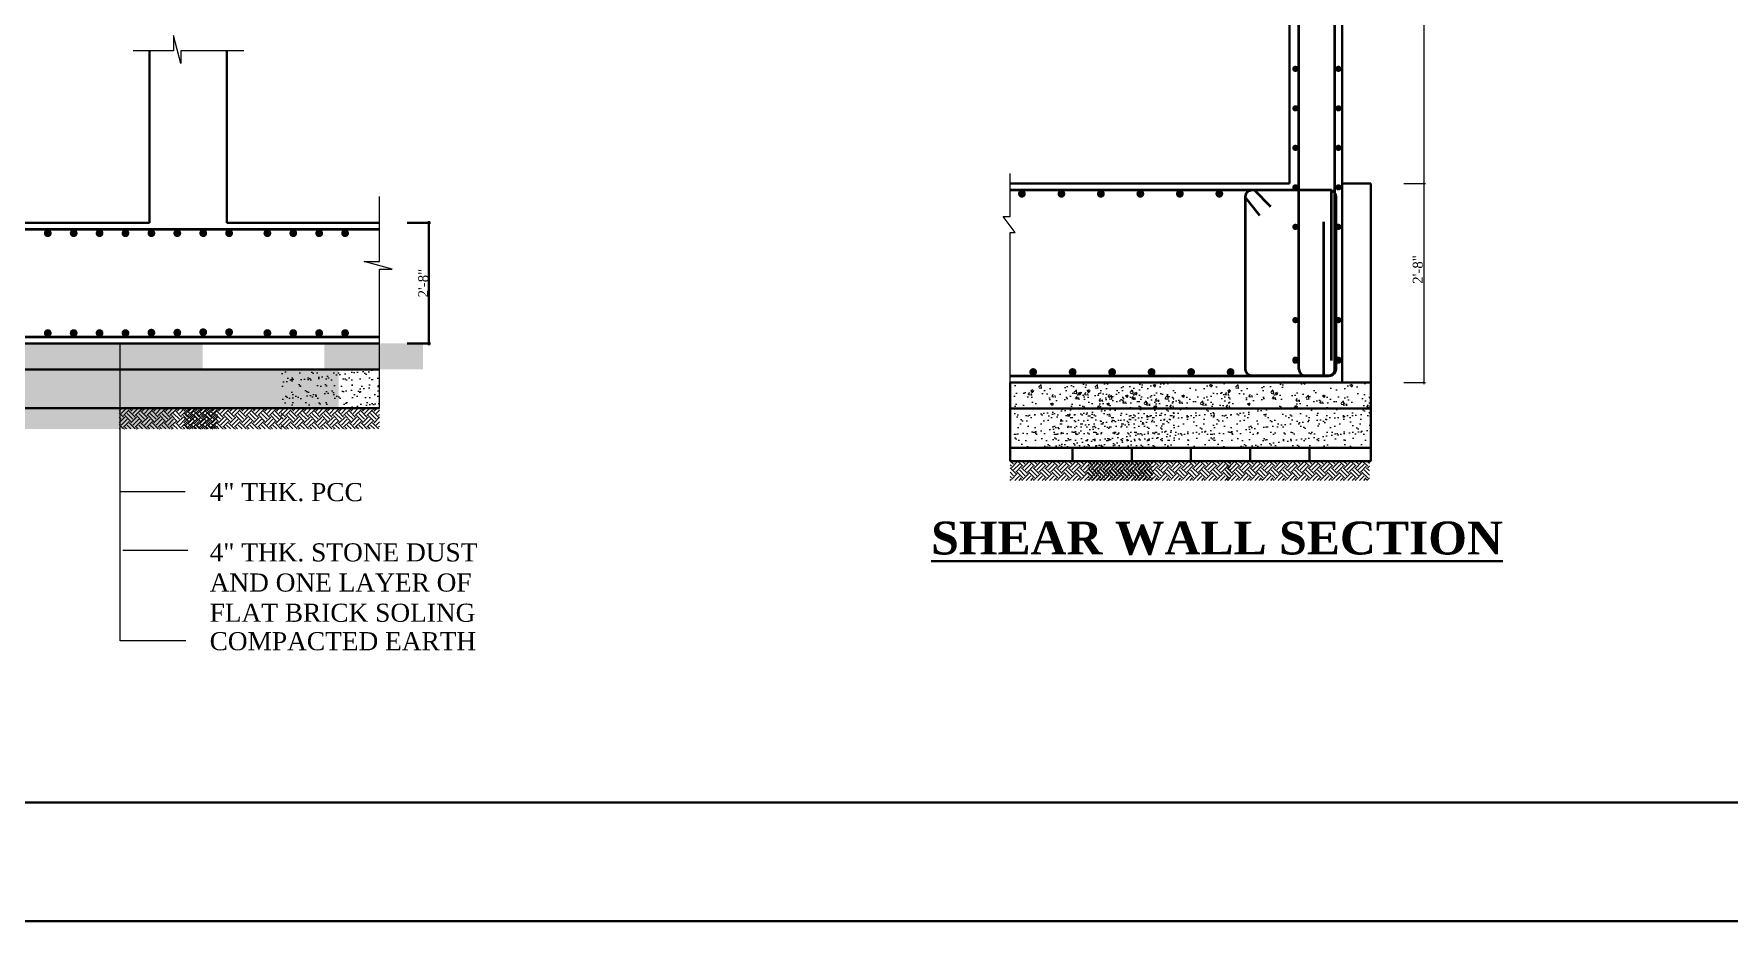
# Model space of a CAD drawing. Extents: x -2338379 to 930990, y -818978 to 106940.
# Drawn here: x 382663 to 383694, y -205212 to -204673 of the extents above; entities that cross this region are included whole.
import ezdxf

# ---------------------------------------------------------------- set-up
doc = ezdxf.new("R2010")
doc.units = 0
doc.header["$MEASUREMENT"] = 0
doc.header["$PDMODE"] = 34
doc.layers.get('0').update_dxf_attribs({"linetype": 'CONTINUOUS', "lineweight": 30})
doc.layers.get('DEFPOINTS').update_dxf_attribs({"linetype": 'CONTINUOUS'})
for name, color, linetype, lineweight in [('Dimension', 35, 'CONTINUOUS', 9), ('HATCH', 3, 'CONTINUOUS', 15), ('rcc', 252, 'CONTINUOUS', 30), ('REIN FORCE BAR', 91, 'CONTINUOUS', 35), ('TEXT', 7, 'CONTINUOUS', 30)]:
    doc.layers.add(name, color=color, linetype=linetype, lineweight=lineweight)
doc.styles.get("Standard").update_dxf_attribs({"font": 'times.ttf', "height": 6})
doc.dimstyles.new('10', dxfattribs={"dimtxt": 1, "dimasz": 1, "dimexe": 1, "dimexo": 1, "dimgap": 0.5, "dimtad": 1, "dimdec": 0, "dimlunit": 4, "dimtxsty": 'Standard', "dimblk": 'ARCHTICK', "dimcen": 0, "dimdle": 1, "dimclrd": 256, "dimclre": 256, "dimclrt": 256, "dimadec": 0, "dimazin": 0, "dimtfac": 2, "dimtdec": 0, "dimtix": 1, "dimtmove": 0, "dimatfit": 3, "dimfxl": 1, "dimlwd": -1, "dimlwe": -1, "dimarcsym": 1})

# ---------------------------------------------------------------- blocks, each defined once
blk = doc.blocks.new('_ARCHTICK')
at = {"color": 0, "linetype": 'ByBlock', "const_width": 0.15}
blk.add_lwpolyline([(-0.5, -0.5), (0.5, 0.5)], dxfattribs=at)
blk = doc.blocks.new('*D631')
at = {"layer": 'DEFPOINTS', "color": 0, "lineweight": 30, "ltscale": 100, "transparency": 16777216}
for p in [(383494.9, -204764.2), (383494.9, -204885.1), (383507.9, -204885.1)]:
    blk.add_point(p, dxfattribs=at)
at = {"layer": 'Dimension', "ltscale": 100, "transparency": 16777216}
for p, q in [((383495.9, -204764.2), (383508.9, -204764.2)), ((383507.9, -204763.2), (383507.9, -204886.1)), ((383495.9, -204885.1), (383508.9, -204885.1))]:
    blk.add_line(p, q, dxfattribs=at)
for p, rotation in [((383507.9, -204764.2), 90), ((383507.9, -204885.1), 270)]:
    blk.add_blockref('_ARCHTICK', p, dxfattribs=dict(at, rotation=rotation))
at = {"layer": 'Dimension', "ltscale": 100, "transparency": 16777216, "insert": (383504.3, -204816.5), "char_height": 6, "attachment_point": 5, "rotation": 90}
blk.add_mtext('2\'-8"', dxfattribs=at)
blk = doc.blocks.new('*D632')
at = {"layer": 'DEFPOINTS', "color": 0, "lineweight": 30, "ltscale": 100, "transparency": 16777216}
for p in [(383494.9, -204236.2), (383494.9, -204764.2), (383507.9, -204764.2)]:
    blk.add_point(p, dxfattribs=at)
at = {"layer": 'Dimension', "ltscale": 100, "transparency": 16777216}
for p, q in [((383507.9, -204235.2), (383507.9, -204765.2)), ((383495.9, -204236.2), (383508.9, -204236.2)), ((383495.9, -204764.2), (383508.9, -204764.2))]:
    blk.add_line(p, q, dxfattribs=at)
for p, rotation in [((383507.9, -204236.2), 90), ((383507.9, -204764.2), 270)]:
    blk.add_blockref('_ARCHTICK', p, dxfattribs=dict(at, rotation=rotation))
at = {"layer": 'Dimension', "ltscale": 100, "transparency": 16777216, "insert": (383504.4, -204500.2), "char_height": 6, "attachment_point": 5, "rotation": 90}
blk.add_mtext("11'", dxfattribs=at)

msp = doc.modelspace()

# ---------------------------------------------------------------- hatches: boundary and pattern name
at = {"layer": 'HATCH', "ltscale": 12}
h = msp.add_hatch(dxfattribs=at)
h.set_pattern_fill('AR-CONC', color=256, scale=0.15748, style=0)
h.set_pattern_definition([(50, (293832.324, -332827.694), (28.6904417, -2.5100872), [2.999994, -32.999934]), (355, (293832.324, -332827.694), (-5.55004, 30.0876), [2.399995, -26.399947]), (100.451, (293834.715, -332827.904), (23.140505, 27.577376), [2.549601, -28.045613]), (46.1842, (293832.324, -332819.694), (42.689527, -6.620826), [4.499991, -49.499901]), (96.6356, (293835.88, -332820.246), (37.386419, 38.964577), [3.824402, -42.06842]), (351.184, (293832.324, -332819.694), (37.386477, 38.964508), [3.599993, -39.599921]), (21, (293836.324, -332821.694), (23.8763113, -16.104774), [2.999994, -32.999934]), (326, (293836.324, -332821.694), (9.7325834, 29.005921), [2.399995, -26.399947]), (71.4514, (293838.314, -332823.036), (33.608829, 12.9012116), [2.549601, -28.045613]), (37.5, (293832.324, -332827.694), (0.48639324, 13.3157275), [0, -26.0799478, 0, -26.7999464, 0, -26.499947]), (7.5, (293832.324, -332827.694), (10.5227605, 15.7764369), [0, -15.2799694, 0, -25.479949, 0, -10.0999798]), (327.5, (293823.404, -332827.694), (21.3528069, -0.9021626), [0, -9.99998, 0, -31.1999376, 0, -41.3999172]), (317.5, (293819.404, -332827.694), (23.3273835, 4.0041638), [0, -12.999974, 0, -20.7199586, 0, -29.3999412])])
h.paths.add_polyline_path([(382705.83, -204861.43), (382705.83, -204877.18), (382765.67, -204877.18), (382765.67, -204861.43)])
h.paths.add_polyline_path([(381633.47, -204861.43), (381633.47, -204877.18), (381639.69, -204877.18), (381639.69, -204861.43)])
h.paths.add_polyline_path([(381854.62, -204861.43), (381854.62, -204877.18), (382584.57, -204877.18), (382584.57, -204861.43)])
h = msp.add_hatch(dxfattribs=at)
h.set_pattern_fill('AR-CONC', color=256, scale=0.15748, style=0)
h.set_pattern_definition([(50, (293966.214, -332827.694), (28.6904417, -2.5100872), [2.999994, -32.999934]), (355, (293966.214, -332827.694), (-5.55004, 30.0876), [2.399995, -26.399947]), (100.451, (293968.605, -332827.904), (23.140505, 27.577376), [2.549601, -28.045613]), (46.1842, (293966.214, -332819.694), (42.689527, -6.620826), [4.499991, -49.499901]), (96.6356, (293969.77, -332820.246), (37.386419, 38.964577), [3.824402, -42.06842]), (351.184, (293966.214, -332819.694), (37.386477, 38.964508), [3.599993, -39.599921]), (21, (293970.214, -332821.694), (23.8763113, -16.104774), [2.999994, -32.999934]), (326, (293970.214, -332821.694), (9.7325834, 29.005921), [2.399995, -26.399947]), (71.4514, (293972.204, -332823.036), (33.608829, 12.9012116), [2.549601, -28.045613]), (37.5, (293966.214, -332827.694), (0.48639324, 13.3157275), [0, -26.0799478, 0, -26.7999464, 0, -26.499947]), (7.5, (293966.214, -332827.694), (10.5227605, 15.7764369), [0, -15.2799694, 0, -25.479949, 0, -10.0999798]), (327.5, (293957.294, -332827.694), (21.3528069, -0.9021626), [0, -9.99998, 0, -31.1999376, 0, -41.3999172]), (317.5, (293953.294, -332827.694), (23.3273835, 4.0041638), [0, -12.999974, 0, -20.7199586, 0, -29.3999412])])
h.paths.add_polyline_path([(382718.46, -204877.18), (382718.46, -204861.43), (381894.84, -204861.43), (381894.84, -204877.18)])
h.paths.add_polyline_path([(382839.72, -204861.43), (382839.72, -204877.18), (382899.57, -204877.18), (382899.57, -204861.43)])
h.paths.add_polyline_path([(381767.36, -204861.43), (381767.36, -204877.18), (381773.58, -204877.18), (381773.58, -204861.43)])
h = msp.add_hatch(dxfattribs=at)
h.set_pattern_fill('AR-SAND', color=256, scale=0.15748, style=0)
h.set_pattern_definition([(37.5, (293995.8314, -332827.6944), (-0.25197293, 7.70727966), [0, -6.07998784, 0, -6.7999864, 0, -6.499987]), (7.5, (293995.831, -332827.694), (7.07909266, 11.2885617), [0, -3.27999344, 0, -5.47998904, 0, -2.0999958]), (327.5, (293990.9114, -332827.6944), (12.45654785, 0.02263278), [0, -1.999996, 0, -7.1999856, 0, -9.3999812]), (317.5, (293990.911, -332827.694), (12.024487, 3.510691), [0, -0.999998, 0, -4.71999056, 0, -5.3999892])])
h.paths.add_polyline_path([(382748.08, -204900.72), (382748.08, -204877.18), (381924.46, -204877.18), (381924.46, -204900.72)])
h = msp.add_hatch(dxfattribs=at)
h.set_pattern_fill('AR-SAND', color=256, scale=0.15748, style=0)
h.set_pattern_definition([(37.5, (294096.094, -332827.6944), (-0.25197293, 7.70727966), [0, -6.07998784, 0, -6.7999864, 0, -6.499987]), (7.5, (294096.094, -332827.694), (7.07909266, 11.2885617), [0, -3.27999344, 0, -5.47998904, 0, -2.0999958]), (327.5, (294091.174, -332827.6944), (12.45654785, 0.02263278), [0, -1.999996, 0, -7.1999856, 0, -9.3999812]), (317.5, (294091.174, -332827.694), (12.024487, 3.510691), [0, -0.999998, 0, -4.71999056, 0, -5.3999892])])
h.paths.add_polyline_path([(382848.34, -204900.72), (382848.34, -204877.18), (382024.72, -204877.18), (382024.72, -204900.72)])
h = msp.add_hatch(dxfattribs=at)
h.set_pattern_fill('AR-SAND', color=256, scale=0.15748, style=0)
h.set_pattern_definition([(37.5, (293939.902, -332827.6944), (-0.25197293, 7.70727966), [0, -6.07998784, 0, -6.7999864, 0, -6.499987]), (7.5, (293939.902, -332827.694), (7.07909266, 11.2885617), [0, -3.27999344, 0, -5.47998904, 0, -2.0999958]), (327.5, (293934.982, -332827.6944), (12.45654785, 0.02263278), [0, -1.999996, 0, -7.1999856, 0, -9.3999812]), (317.5, (293934.982, -332827.694), (12.024487, 3.510691), [0, -0.999998, 0, -4.71999056, 0, -5.3999892])])
h.paths.add_polyline_path([(382813.41, -204877.18), (382813.41, -204900.8), (382873.25, -204900.8), (382873.25, -204877.18)])
at = {"layer": 'HATCH'}
h = msp.add_hatch(dxfattribs=at)
h.set_pattern_fill('AR-CONC', color=256, scale=0.07874, style=0)
h.set_pattern_definition([(50, (296035.109, -332231.104), (14.3452208, -1.2550436), [1.499997, -16.499967]), (355, (296035.109, -332231.104), (-2.7750201, 15.0438), [1.1999976, -13.1999736]), (100.451, (296036.304, -332231.208), (11.5702526, 13.788688), [1.2748006, -14.0228066]), (46.1842, (296035.109, -332227.104), (21.3447637, -3.310413), [2.2499955, -24.7499505]), (96.6356, (296036.888, -332227.38), (18.6932094, 19.4822883), [1.912201, -21.03421]), (351.184, (296035.11, -332227.104), (18.6932387, 19.4822538), [1.7999964, -19.7999604]), (21, (296037.109, -332228.104), (11.9381556, -8.0523869), [1.499997, -16.499967]), (326, (296037.109, -332228.104), (4.8662917, 14.5029605), [1.1999976, -13.1999736]), (71.4514, (296038.104, -332228.775), (16.8044145, 6.4506058), [1.2748006, -14.0228066]), (37.5, (296035.109, -332231.104), (0.24319662, 6.65786376), [0, -13.0399739, 0, -13.3999732, 0, -13.2499735]), (7.5, (296035.109, -332231.104), (5.26138023, 7.88821846), [0, -7.63998472, 0, -12.73997452, 0, -5.0499899]), (327.5, (296030.649, -332231.104), (10.67640346, -0.4510813), [0, -4.99999, 0, -15.5999688, 0, -20.6999586]), (317.5, (296028.649, -332231.104), (11.66369174, 2.0020819), [0, -6.499987, 0, -10.3599793, 0, -14.6999706])])
h.paths.add_polyline_path([(383355.97, -204900.86), (383355.97, -204885.11), (383258.71, -204885.11), (383258.71, -204900.86)])
h = msp.add_hatch(dxfattribs=at)
h.set_pattern_fill('AR-CONC', color=256, scale=0.07874, style=0)
h.set_pattern_definition([(50, (296069.304, -332231.104), (14.3452208, -1.2550436), [1.499997, -16.499967]), (355, (296069.304, -332231.104), (-2.7750201, 15.0438), [1.1999976, -13.1999736]), (100.451, (296070.499, -332231.208), (11.5702526, 13.788688), [1.2748006, -14.0228066]), (46.1842, (296069.304, -332227.104), (21.3447637, -3.310413), [2.2499955, -24.7499505]), (96.6356, (296071.082, -332227.38), (18.6932094, 19.4822883), [1.912201, -21.03421]), (351.184, (296069.304, -332227.104), (18.6932387, 19.4822538), [1.7999964, -19.7999604]), (21, (296071.304, -332228.104), (11.9381556, -8.0523869), [1.499997, -16.499967]), (326, (296071.304, -332228.104), (4.8662917, 14.5029605), [1.1999976, -13.1999736]), (71.4514, (296072.298, -332228.775), (16.8044145, 6.4506058), [1.2748006, -14.0228066]), (37.5, (296069.3035, -332231.104), (0.24319662, 6.65786376), [0, -13.0399739, 0, -13.3999732, 0, -13.2499735]), (7.5, (296069.3035, -332231.104), (5.26138023, 7.88821846), [0, -7.63998472, 0, -12.73997452, 0, -5.0499899]), (327.5, (296064.8435, -332231.104), (10.67640346, -0.4510813), [0, -4.99999, 0, -15.5999688, 0, -20.6999586]), (317.5, (296062.8435, -332231.104), (11.66369174, 2.0020819), [0, -6.499987, 0, -10.3599793, 0, -14.6999706])])
h.paths.add_polyline_path([(383390.16, -204900.86), (383390.16, -204885.11), (383292.9, -204885.11), (383292.9, -204900.86)])
h = msp.add_hatch(dxfattribs=at)
h.set_pattern_fill('AR-CONC', color=256, scale=0.07874, style=0)
h.set_pattern_definition([(50, (296154.79, -332231.104), (14.3452208, -1.2550436), [1.499997, -16.499967]), (355, (296154.79, -332231.104), (-2.7750201, 15.0438), [1.1999976, -13.1999736]), (100.451, (296155.985, -332231.208), (11.5702526, 13.788688), [1.2748006, -14.0228066]), (46.1842, (296154.79, -332227.104), (21.3447637, -3.310413), [2.2499955, -24.7499505]), (96.6356, (296156.569, -332227.38), (18.6932094, 19.4822883), [1.912201, -21.03421]), (351.184, (296154.79, -332227.104), (18.6932387, 19.4822538), [1.7999964, -19.7999604]), (21, (296156.79, -332228.104), (11.9381556, -8.0523869), [1.499997, -16.499967]), (326, (296156.79, -332228.104), (4.8662917, 14.5029605), [1.1999976, -13.1999736]), (71.4514, (296157.785, -332228.775), (16.8044145, 6.4506058), [1.2748006, -14.0228066]), (37.5, (296154.79, -332231.104), (0.24319662, 6.65786376), [0, -13.0399739, 0, -13.3999732, 0, -13.2499735]), (7.5, (296154.79, -332231.104), (5.26138023, 7.88821846), [0, -7.63998472, 0, -12.73997452, 0, -5.0499899]), (327.5, (296150.33, -332231.104), (10.67640346, -0.4510813), [0, -4.99999, 0, -15.5999688, 0, -20.6999586]), (317.5, (296148.33, -332231.104), (11.66369174, 2.0020819), [0, -6.499987, 0, -10.3599793, 0, -14.6999706])])
h.paths.add_polyline_path([(383475.65, -204900.86), (383475.65, -204885.11), (383378.39, -204885.11), (383378.39, -204900.86)])
at = {"layer": 'HATCH', "ltscale": 12}
h = msp.add_hatch(dxfattribs=at)
h.set_pattern_fill('EARTH', color=256, scale=0.7874, angle=45, style=0)
h.set_pattern_definition([(45, (293995.8314, -332827.6944), (6e-16, 7.07105367), [4.99999, -4.99999]), (45, (293994.5056, -332826.3686), (6e-16, 7.07105367), [4.99999, -4.99999]), (45, (293993.18, -332825.043), (6e-16, 7.07105367), [4.99999, -4.99999]), (135, (293993.18, -332824.159), (-7.07105367, 6e-16), [4.99999, -4.99999]), (135, (293994.5056, -332822.833), (-7.07105367, 6e-16), [4.99999, -4.99999]), (135, (293995.8314, -332821.507), (-7.07105367, 6e-16), [4.99999, -4.99999])])
h.paths.add_polyline_path([(382748.08, -204913.32), (382748.08, -204900.72), (381924.46, -204900.72), (381924.46, -204913.32)])
h = msp.add_hatch(dxfattribs=at)
h.set_pattern_fill('EARTH', color=256, scale=0.7874, angle=45, style=0)
h.set_pattern_definition([(45, (293841.4367, -332827.6944), (6e-16, 7.07105367), [4.99999, -4.99999]), (45, (293840.111, -332826.3686), (6e-16, 7.07105367), [4.99999, -4.99999]), (45, (293838.785, -332825.043), (6e-16, 7.07105367), [4.99999, -4.99999]), (135, (293838.785, -332824.159), (-7.07105367, 6e-16), [4.99999, -4.99999]), (135, (293840.111, -332822.833), (-7.07105367, 6e-16), [4.99999, -4.99999]), (135, (293841.4367, -332821.507), (-7.07105367, 6e-16), [4.99999, -4.99999])])
h.paths.add_polyline_path([(382714.95, -204900.8), (382714.95, -204913.4), (382774.79, -204913.4), (382774.79, -204900.8)])
h = msp.add_hatch(dxfattribs=at)
h.set_pattern_fill('EARTH', color=256, scale=0.7874, angle=45, style=0)
h.set_pattern_definition([(45, (293880.6487, -332827.6944), (6e-16, 7.07105367), [4.99999, -4.99999]), (45, (293879.323, -332826.3686), (6e-16, 7.07105367), [4.99999, -4.99999]), (45, (293877.997, -332825.043), (6e-16, 7.07105367), [4.99999, -4.99999]), (135, (293877.997, -332824.159), (-7.07105367, 6e-16), [4.99999, -4.99999]), (135, (293879.323, -332822.833), (-7.07105367, 6e-16), [4.99999, -4.99999]), (135, (293880.6487, -332821.507), (-7.07105367, 6e-16), [4.99999, -4.99999])])
h.paths.add_polyline_path([(382754.16, -204900.8), (382754.16, -204913.4), (382814, -204913.4), (382814, -204900.8)])
h = msp.add_hatch(dxfattribs=at)
h.set_pattern_fill('EARTH', color=256, scale=0.7874, angle=45, style=0)
h.set_pattern_definition([(45, (293939.9023, -332827.6944), (6e-16, 7.07105367), [4.99999, -4.99999]), (45, (293938.5765, -332826.3686), (6e-16, 7.07105367), [4.99999, -4.99999]), (45, (293937.2507, -332825.043), (6e-16, 7.07105367), [4.99999, -4.99999]), (135, (293937.2507, -332824.159), (-7.07105367, 6e-16), [4.99999, -4.99999]), (135, (293938.5765, -332822.833), (-7.07105367, 6e-16), [4.99999, -4.99999]), (135, (293939.9023, -332821.507), (-7.07105367, 6e-16), [4.99999, -4.99999])])
h.paths.add_polyline_path([(382813.41, -204900.8), (382813.41, -204913.4), (382873.25, -204913.4), (382873.25, -204900.8)])
at = {"layer": 'HATCH'}
h = msp.add_hatch(dxfattribs=at)
h.set_pattern_fill('AR-SAND', color=256, scale=4, style=0)
h.set_pattern_definition([(37.5, (-1335278.059, -633223.593), (-0.251973432, 7.707295076), [0, -6.08, 0, -6.8, 0, -6.5]), (7.5, (-1335278.059, -633223.593), (7.07910682, 11.28858426), [0, -3.28, 0, -5.48, 0, -2.1]), (327.5, (-1335282.979, -633223.593), (12.456567447, 0.022636214), [0, -2, 0, -7.2, 0, -9.4]), (317.5, (-1335282.979, -633223.593), (12.02450642, 3.51070226), [0, -1, 0, -4.72, 0, -5.4])])
h.paths.add_polyline_path([(383356.38, -204924.86), (383356.38, -204900.86), (383259.12, -204900.86), (383259.12, -204924.86)])
h = msp.add_hatch(dxfattribs=at)
h.set_pattern_fill('AR-SAND', color=256, scale=4, style=0)
h.set_pattern_definition([(37.5, (-1335253.842, -633223.593), (-0.251973432, 7.707295076), [0, -6.08, 0, -6.8, 0, -6.5]), (7.5, (-1335253.842, -633223.593), (7.07910682, 11.28858426), [0, -3.28, 0, -5.48, 0, -2.1]), (327.5, (-1335258.762, -633223.593), (12.456567447, 0.022636214), [0, -2, 0, -7.2, 0, -9.4]), (317.5, (-1335258.762, -633223.593), (12.02450642, 3.51070226), [0, -1, 0, -4.72, 0, -5.4])])
h.paths.add_polyline_path([(383380.59, -204924.86), (383380.59, -204900.86), (383283.33, -204900.86), (383283.33, -204924.86)])
h = msp.add_hatch(dxfattribs=at)
h.set_pattern_fill('AR-SAND', color=256, scale=4, style=0)
h.set_pattern_definition([(37.5, (-1335158.79, -633223.593), (-0.251973432, 7.707295076), [0, -6.08, 0, -6.8, 0, -6.5]), (7.5, (-1335158.79, -633223.593), (7.07910682, 11.28858426), [0, -3.28, 0, -5.48, 0, -2.1]), (327.5, (-1335163.71, -633223.593), (12.456567447, 0.022636214), [0, -2, 0, -7.2, 0, -9.4]), (317.5, (-1335163.71, -633223.593), (12.02450642, 3.51070226), [0, -1, 0, -4.72, 0, -5.4])])
h.paths.add_polyline_path([(383475.65, -204924.86), (383475.65, -204900.86), (383378.39, -204900.86), (383378.39, -204924.86)])
at = {"layer": 'HATCH', "ltscale": 12}
h = msp.add_hatch(dxfattribs=at)
h.set_pattern_fill('EARTH', color=256, scale=0.7874, angle=45, style=0)
h.set_pattern_definition([(45, (296229.3685, -332381.2226), (6e-16, 7.07105367), [4.99999, -4.99999]), (45, (296228.0427, -332379.897), (6e-16, 7.07105367), [4.99999, -4.99999]), (45, (296226.717, -332378.571), (6e-16, 7.07105367), [4.99999, -4.99999]), (135, (296226.717, -332377.687), (-7.07105367, 6e-16), [4.99999, -4.99999]), (135, (296228.0427, -332376.3613), (-7.07105367, 6e-16), [4.99999, -4.99999]), (135, (296229.3685, -332375.0355), (-7.07105367, 6e-16), [4.99999, -4.99999])])
h.paths.add_polyline_path([(383343.06, -204932.86), (383256.45, -204932.86), (383256.45, -204944.67), (383343.06, -204944.67)])
h = msp.add_hatch(dxfattribs=at)
h.set_pattern_fill('EARTH', color=256, scale=0.7874, angle=45, style=0)
h.set_pattern_definition([(45, (296276.7374, -332381.2226), (6e-16, 7.07105367), [4.99999, -4.99999]), (45, (296275.4116, -332379.897), (6e-16, 7.07105367), [4.99999, -4.99999]), (45, (296274.086, -332378.571), (6e-16, 7.07105367), [4.99999, -4.99999]), (135, (296274.086, -332377.687), (-7.07105367, 6e-16), [4.99999, -4.99999]), (135, (296275.4116, -332376.3613), (-7.07105367, 6e-16), [4.99999, -4.99999]), (135, (296276.7374, -332375.0355), (-7.07105367, 6e-16), [4.99999, -4.99999])])
h.paths.add_polyline_path([(383390.43, -204932.86), (383303.82, -204932.86), (383303.82, -204944.67), (383390.43, -204944.67)])
h = msp.add_hatch(dxfattribs=at)
h.set_pattern_fill('EARTH', color=256, scale=0.7874, angle=45, style=0)
h.set_pattern_definition([(45, (296361.163, -332381.2226), (6e-16, 7.07105367), [4.99999, -4.99999]), (45, (296359.837, -332379.897), (6e-16, 7.07105367), [4.99999, -4.99999]), (45, (296358.511, -332378.571), (6e-16, 7.07105367), [4.99999, -4.99999]), (135, (296358.511, -332377.687), (-7.07105367, 6e-16), [4.99999, -4.99999]), (135, (296359.837, -332376.3613), (-7.07105367, 6e-16), [4.99999, -4.99999]), (135, (296361.163, -332375.0355), (-7.07105367, 6e-16), [4.99999, -4.99999])])
h.paths.add_polyline_path([(383474.86, -204932.86), (383388.24, -204932.86), (383388.24, -204944.67), (383474.86, -204944.67)])

# ---------------------------------------------------------------- linework, layer by layer
at = {"color": 3}
for points in [[(384550.42, -205212.39), (384550.42, -202965.99), (381372.82, -202965.99), (381372.82, -205212.39)], [(384478.42, -205140.39), (384478.42, -203037.99), (381444.82, -203037.99), (381444.82, -205140.39)]]:
    msp.add_lwpolyline(points, close=True, dxfattribs=at)
at = {"layer": 'Dimension', "ltscale": 12}
for p, q in [((382715.6, -205042.09), (382715.6, -204861.43)), ((382755.1, -204951.67), (382715.6, -204951.67)), ((382756.62, -204987.28), (382717.11, -204987.28)), ((382755.38, -205042.09), (382715.6, -205042.09))]:
    msp.add_line(p, q, dxfattribs=at)
at = {"layer": 'Dimension', "ltscale": 25}
for points in [[(382790.76, -204683.75), (382752.51, -204683.75), (382752.51, -204691.28), (382747.97, -204674.25), (382747.97, -204683.75), (382723.47, -204683.75)], [(383256.57, -204891.07), (383256.57, -204794.11), (383259.64, -204794.11), (383252.34, -204784.31), (383256.57, -204784.31), (383256.57, -204758.23)], [(382873.25, -204900.8), (382873.25, -204816.21), (382880.79, -204816.21), (382863.76, -204811.66), (382873.25, -204811.66), (382873.25, -204772.18)]]:
    msp.add_lwpolyline(points, dxfattribs=at)
at = {"layer": 'rcc', "ltscale": 25}
for p, q in [((383458.32, -204885.11), (383458.32, -204236.19)), ((383426.32, -204764.19), (383426.32, -204308.19)), ((383256.57, -204764.19), (383426.32, -204764.19)), ((383458.32, -204764.19), (383475.65, -204764.19)), ((383475.65, -204885.11), (383475.65, -204764.19)), ((382011.72, -204877.18), (382813.41, -204877.18)), ((382813.41, -204877.18), (382873.25, -204877.18)), ((383395.71, -204885.11), (383256.57, -204885.11)), ((383256.57, -204885.11), (383256.57, -204885.11)), ((383256.57, -204885.11), (383475.65, -204885.11)), ((383256.57, -204885.11), (383256.57, -204932.86)), ((383395.71, -204885.11), (383395.71, -204885.11)), ((383475.65, -204885.11), (383475.65, -204932.86)), ((382011.72, -204900.72), (382813.41, -204900.8)), ((382813.41, -204900.8), (382873.25, -204900.8)), ((383256.57, -204900.86), (383475.65, -204900.86)), ((383256.57, -204924.86), (383475.65, -204924.86)), ((383294.39, -204924.86), (383294.39, -204932.86)), ((383330.39, -204924.86), (383330.39, -204932.86)), ((383366.39, -204924.86), (383366.39, -204932.86)), ((383402.39, -204924.86), (383402.39, -204932.86)), ((383438.39, -204924.86), (383438.39, -204932.86)), ((383256.57, -204932.86), (383475.65, -204932.86))]:
    msp.add_line(p, q, dxfattribs=at)
at = {"layer": 'rcc', "ltscale": 12}
for p, q in [((382733.47, -204683.75), (382733.47, -204788.14)), ((382780.34, -204683.75), (382780.34, -204788.14)), ((381994.4, -204788.14), (382733.47, -204788.14)), ((382780.34, -204788.14), (382873.25, -204788.14)), ((381931.78, -204861.43), (382796.09, -204861.43)), ((381931.78, -204861.43), (382796.09, -204861.43)), ((381931.78, -204861.43), (382796.09, -204861.43)), ((382796.09, -204861.43), (382870.55, -204861.43)), ((382796.09, -204861.43), (382873.25, -204861.43)), ((382796.09, -204861.43), (382873.25, -204861.43))]:
    msp.add_line(p, q, dxfattribs=at)
at = {"layer": 'REIN FORCE BAR'}
for p, q in [((383432.04, -204877.11), (383432.04, -204303.12)), ((383453.94, -204877.11), (383453.94, -204302.64)), ((383256.57, -204768.13), (383451.85, -204768.13)), ((383404.74, -204768.13), (383414.86, -204778.21)), ((383451.85, -204871.82), (383451.85, -204768.13)), ((383399.66, -204772.87), (383408.05, -204783.65)), ((381854.62, -204792.08), (382873.25, -204792.08)), ((383447.19, -204881.17), (383447.19, -204787.51)), ((381854.62, -204857.5), (382873.25, -204857.5)), ((383256.57, -204881.17), (383447.19, -204881.17)), ((383436.04, -204881.11), (383449.94, -204881.11))]:
    msp.add_line(p, q, dxfattribs=at)
for points, const_width in [([(383428.96, -204694.6, 1), (383430.85, -204694.6, 1)], 1.89), ([(383457.02, -204694.6, -1), (383455.13, -204694.6, -1)], 1.89), ([(383428.96, -204718.6, 1), (383430.85, -204718.6, 1)], 1.89), ([(383457.02, -204718.6, -1), (383455.13, -204718.6, -1)], 1.89), ([(383428.96, -204742.6, 1), (383430.85, -204742.6, 1)], 1.89), ([(383457.02, -204742.6, -1), (383455.13, -204742.6, -1)], 1.89), ([(383262.48, -204770.5, 1), (383264.85, -204770.5, 1)], 2.36), ([(383286.48, -204770.5, 1), (383288.85, -204770.5, 1)], 2.36), ([(383310.48, -204770.5, 1), (383312.85, -204770.5, 1)], 2.36), ([(383334.48, -204770.5, 1), (383336.85, -204770.5, 1)], 2.36), ([(383358.48, -204770.5, 1), (383360.85, -204770.5, 1)], 2.36), ([(383382.48, -204770.5, 1), (383384.85, -204770.5, 1)], 2.36), ([(383428.96, -204766.6, 1), (383430.85, -204766.6, 1)], 1.89), ([(383457.02, -204766.6, -1), (383455.13, -204766.6, -1)], 1.89), ([(382670.36, -204794.45, 1), (382672.72, -204794.45, 1)], 2.36), ([(382670.36, -204794.45, 1), (382672.72, -204794.45, 1)], 2.36), ([(382686.11, -204794.45, 1), (382688.47, -204794.45, 1)], 2.36), ([(382686.11, -204794.45, 1), (382688.47, -204794.45, 1)], 2.36), ([(382701.85, -204794.45, 1), (382704.22, -204794.45, 1)], 2.36), ([(382701.85, -204794.45, 1), (382704.22, -204794.45, 1)], 2.36), ([(382717.6, -204794.45, 1), (382719.96, -204794.45, 1)], 2.36), ([(382717.6, -204794.45, 1), (382719.96, -204794.45, 1)], 2.36), ([(382717.6, -204794.45, 1), (382719.96, -204794.45, 1)], 2.36), ([(382733.35, -204794.45, 1), (382735.71, -204794.45, 1)], 2.36), ([(382733.35, -204794.45, 1), (382735.71, -204794.45, 1)], 2.36), ([(382733.35, -204794.45, 1), (382735.71, -204794.45, 1)], 2.36), ([(382749.1, -204794.45, 1), (382751.46, -204794.45, 1)], 2.36), ([(382749.1, -204794.45, 1), (382751.46, -204794.45, 1)], 2.36), ([(382749.1, -204794.45, 1), (382751.46, -204794.45, 1)], 2.36), ([(382764.85, -204794.45, 1), (382767.21, -204794.45, 1)], 2.36), ([(382764.85, -204794.45, 1), (382767.21, -204794.45, 1)], 2.36), ([(382764.85, -204794.45, 1), (382767.21, -204794.45, 1)], 2.36), ([(382780.59, -204794.45, 1), (382782.96, -204794.45, 1)], 2.36), ([(382780.59, -204794.45, 1), (382782.96, -204794.45, 1)], 2.36), ([(382780.59, -204794.45, 1), (382782.96, -204794.45, 1)], 2.36), ([(382803.84, -204794.45, 1), (382806.2, -204794.45, 1)], 2.36), ([(382819.59, -204794.45, 1), (382821.95, -204794.45, 1)], 2.36), ([(382835.33, -204794.45, 1), (382837.7, -204794.45, 1)], 2.36), ([(382851.08, -204794.45, 1), (382853.44, -204794.45, 1)], 2.36), ([(383428.96, -204790.6, 1), (383430.85, -204790.6, 1)], 1.89), ([(383457.02, -204790.6, -1), (383455.13, -204790.6, -1)], 1.89), ([(382670.36, -204855.12, -1), (382672.72, -204855.12, -1)], 2.36), ([(382670.36, -204855.12, -1), (382672.72, -204855.12, -1)], 2.36), ([(382686.11, -204855.12, -1), (382688.47, -204855.12, -1)], 2.36), ([(382686.11, -204855.12, -1), (382688.47, -204855.12, -1)], 2.36), ([(382701.85, -204855.12, -1), (382704.22, -204855.12, -1)], 2.36), ([(382701.85, -204855.12, -1), (382704.22, -204855.12, -1)], 2.36), ([(382717.6, -204855.12, -1), (382719.96, -204855.12, -1)], 2.36), ([(382717.6, -204855.12, -1), (382719.96, -204855.12, -1)], 2.36), ([(382717.6, -204855.12, 1), (382719.96, -204855.12, 1)], 2.36), ([(382733.35, -204854.87, -1), (382735.71, -204854.87, -1)], 2.36), ([(382733.35, -204854.87, -1), (382735.71, -204854.87, -1)], 2.36), ([(382749.1, -204854.87, -1), (382751.46, -204854.87, -1)], 2.36), ([(382749.1, -204854.87, -1), (382751.46, -204854.87, -1)], 2.36), ([(382749.1, -204854.87, 1), (382751.46, -204854.87, 1)], 2.36), ([(382764.85, -204854.61, -1), (382767.21, -204854.61, -1)], 2.36), ([(382764.85, -204854.61, -1), (382767.21, -204854.61, -1)], 2.36), ([(382780.59, -204854.61, -1), (382782.96, -204854.61, -1)], 2.36), ([(382780.59, -204854.61, -1), (382782.96, -204854.61, -1)], 2.36), ([(382780.59, -204854.61, 1), (382782.96, -204854.61, 1)], 2.36), ([(382803.84, -204855.12, 1), (382806.2, -204855.12, 1)], 2.36), ([(382819.59, -204855.12, 1), (382821.95, -204855.12, 1)], 2.36), ([(382835.33, -204855.12, 1), (382837.7, -204855.12, 1)], 2.36), ([(382851.08, -204855.12, 1), (382853.44, -204855.12, 1)], 2.36), ([(383428.96, -204847.27, 1), (383430.85, -204847.27, 1)], 1.89), ([(383457.02, -204847.27, -1), (383455.13, -204847.27, -1)], 1.89), ([(383428.96, -204871.27, 1), (383430.85, -204871.27, 1)], 1.89), ([(383428.96, -204871.93, 1), (383430.85, -204871.93, 1)], 1.89), ([(383457.02, -204871.27, -1), (383455.13, -204871.27, -1)], 1.89), ([(383457.02, -204871.93, -1), (383455.13, -204871.93, -1)], 1.89), ([(383269.32, -204878.8, 1), (383271.68, -204878.8, 1)], 2.36), ([(383293.32, -204878.8, 1), (383295.68, -204878.8, 1)], 2.36), ([(383317.32, -204878.8, 1), (383319.68, -204878.8, 1)], 2.36), ([(383341.32, -204878.8, 1), (383343.68, -204878.8, 1)], 2.36), ([(383365.32, -204878.8, 1), (383367.68, -204878.8, 1)], 2.36), ([(383389.32, -204878.8, 1), (383391.68, -204878.8, 1)], 2.36)]:
    msp.add_lwpolyline(points, format="xyb", close=True, dxfattribs=dict(at, const_width=const_width))
msp.add_lwpolyline([(383450.39, -204881.17), (383403.65, -204881.17, -0.4142136), (383399.65, -204877.17), (383399.65, -204772.13, -0.4142136), (383403.65, -204768.13), (383450.39, -204768.13, -0.4142136), (383454.39, -204772.13), (383454.39, -204877.17, -0.4142136)], format="xyb", close=True, dxfattribs=at)
for centre, start, end in [((383436.04, -204877.11), 180, 270), ((383449.94, -204877.11), 270, 0)]:
    msp.add_arc(centre, 4, start, end, dxfattribs=at)

# ---------------------------------------------------------------- texts
at = {"layer": 'TEXT'}
for s, insert, char_height, width, attachment_point in [('4" THK. PCC', (382769.93, -204951.86), 11, 197.5856, 4), ('{\\fTimes New Roman|b1|i0|c0|p18;\\LSHEAR WALL SECTION }', (383208.51, -204969.64), 20, 2716.215, 1), ('4" THK. STONE DUST AND ONE LAYER OF FLAT BRICK SOLING', (382769.93, -205006.79), 11, 197.5856, 4), ('COMPACTED EARTH', (382769.93, -205042.42), 11, 197.5856, 4)]:
    msp.add_mtext(s, dxfattribs=dict(at, insert=insert, char_height=char_height, width=width, attachment_point=attachment_point))

# ---------------------------------------------------------------- dimensions: what is measured, and where the dimension line sits
at = {"layer": 'Dimension', "ltscale": 100}
dim = msp.add_linear_dim(base=(383507.85, -204764.19), p1=(383494.94, -204236.19), p2=(383494.94, -204764.19), angle=90, dimstyle='10', override={"dimtxt": 11, "dimlfac": 0.25}, dxfattribs=at)
dim.commit()
dim.dimension.update_dxf_attribs({"geometry": '*D632', "text_midpoint": (383504.35, -204500.19)})
dim = msp.add_linear_dim(base=(383507.85, -204885.11), p1=(383494.94, -204764.19), p2=(383494.94, -204885.11), angle=90, text='2\'-8"', dimstyle='10', override={"dimtxt": 11, "dimlfac": 0.25}, dxfattribs=at)
dim.commit()
dim.dimension.update_dxf_attribs({"geometry": '*D631', "text_midpoint": (383507.85, -204816.48), "dimtype": 160})
msp.add_aligned_dim(p1=(382889.04, -204861.43), p2=(382889.04, -204788.14), distance=-14.21, text='2\'-8"', dimstyle='10', override={"dimtxt": 11, "dimlfac": 0.25}, dxfattribs=at).render()

doc.saveas('drawing.dxf')
